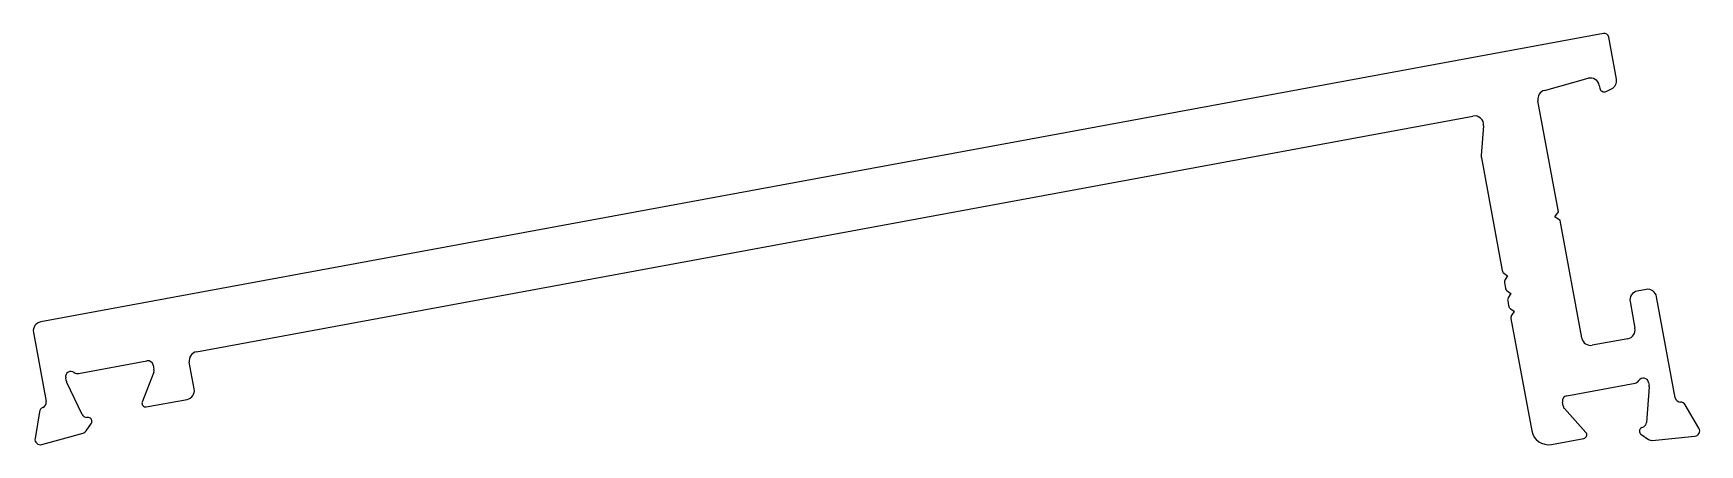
# Model space of a CAD drawing. Extents: x -37.6 to 54.9, y 6.9 to 29.7.
import ezdxf

# ---------------------------------------------------------------- set-up
doc = ezdxf.new("R2010")
doc.units = 0
doc.layers.get('0').update_dxf_attribs({"linetype": 'CONTINUOUS'})

msp = doc.modelspace()

# ---------------------------------------------------------------- linework, layer by layer
for p, q in [((49.538, 29.736), (-37.146, 13.729)), ((50.261, 27.2), (49.829, 29.535)), ((46.265, 26.574), (48.683, 27.243)), ((49.308, 26.852), (49.336, 26.698)), ((47.044, 19.843), (45.907, 26.001)), ((49.69, 26.518), (49.984, 26.658)), ((-28.502, 12.072), (42.302, 25.145)), ((42.891, 24.614), (42.759, 22.956)), ((42.766, 22.825), (43.918, 16.588)), ((46.843, 19.552), (47.044, 19.843)), ((47.135, 19.352), (46.843, 19.552)), ((48.338, 12.837), (47.135, 19.352)), ((44.022, 16.427), (44.221, 16.29)), ((44.046, 15.893), (44.099, 15.605)), ((44.223, 16.279), (44.086, 16.08)), ((44.203, 15.444), (44.403, 15.307)), ((44.228, 14.909), (44.281, 14.621)), ((44.405, 15.296), (44.268, 15.097)), ((51.015, 14.856), (51.287, 13.381)), ((51.907, 15.53), (51.415, 15.439)), ((53.525, 9.523), (52.49, 15.129)), ((44.385, 14.461), (44.584, 14.324)), ((44.409, 13.926), (45.561, 7.689)), ((44.586, 14.313), (44.449, 14.113)), ((-37.547, 13.147), (-36.839, 9.312)), ((50.886, 12.799), (48.92, 12.436)), ((-35.044, 10.864), (-31.255, 11.563)), ((-30.906, 11.323), (-30.865, 11.105)), ((-28.63, 10.014), (-28.903, 11.489)), ((-35.731, 10.472), (-35.761, 10.63)), ((-34.85, 8.597), (-35.707, 10.397)), ((-30.88, 10.943), (-31.516, 9.282)), ((47.505, 9.632), (51.294, 10.332)), ((52.046, 10.369), (52.076, 10.211)), ((-31.293, 9.014), (-29.031, 9.432)), ((47.304, 9.065), (47.264, 9.283)), ((52.08, 10.133), (51.922, 8.145)), ((-37.211, 8.748), (-37.46, 7.268)), ((-34.486, 8.417), (-34.603, 8.427)), ((48.563, 7.595), (47.376, 8.919)), ((54.835, 7.836), (54.074, 9.13)), ((-37.084, 6.929), (-34.796, 7.562)), ((-34.629, 7.681), (-34.337, 8.105)), ((51.618, 7.502), (52.042, 7.211)), ((51.752, 7.898), (51.646, 7.848)), ((46.658, 6.934), (48.45, 7.264)), ((52.241, 7.159), (54.605, 7.385))]:
    msp.add_line(p, q)
for centre, radius, start, end in [((49.584, 29.49), 0.25, 10.4617, 100.4617), ((48.816, 26.761), 0.5, 10.4617, 105.47203), ((49.769, 27.11), 0.5, 295.4617, 10.4617), ((46.399, 26.092), 0.5, 105.47203, 190.4617), ((49.582, 26.744), 0.25, 190.4617, 295.4617), ((42.393, 24.654), 0.5, 355.4617, 100.4617), ((43.258, 22.916), 0.5, 175.4617, 190.4617), ((44.164, 16.633), 0.25, 190.4617, 235.4617), ((44.292, 15.938), 0.25, 145.4617, 190.4617), ((44.217, 16.284), 0.008, 325.4617, 55.4617), ((44.345, 15.65), 0.25, 190.4617, 235.4617), ((44.474, 14.955), 0.25, 145.4617, 190.4617), ((44.398, 15.3), 0.008, 325.4617, 55.4617), ((51.506, 14.947), 0.5, 100.4617, 190.4617), ((51.998, 15.038), 0.5, 10.4617, 100.4617), ((44.527, 14.667), 0.25, 190.4617, 235.4617), ((44.655, 13.971), 0.25, 145.4617, 190.4617), ((44.58, 14.317), 0.008, 325.4617, 55.4617), ((-37.056, 13.238), 0.5, 100.4617, 190.4617), ((50.795, 13.29), 0.5, 280.4617, 10.4617), ((-28.411, 11.58), 0.5, 100.4617, 190.4617), ((48.829, 12.927), 0.5, 190.4617, 280.4617), ((-31.201, 11.268), 0.3, 10.4617, 100.4617), ((-31.16, 11.051), 0.3, 339.0617, 10.4617), ((-35.465, 10.684), 0.3, 52.27201, 190.4617), ((-35.436, 10.526), 0.3, 190.4617, 205.4617), ((-35.098, 11.159), 0.3, 232.27201, 280.4617), ((51.239, 10.627), 0.3, 280.4617, 328.65138), ((51.751, 10.315), 0.3, 10.4617, 148.65138), ((51.781, 10.157), 0.3, 355.4617, 10.4617), ((-37.134, 9.257), 0.3, 291.366, 10.46171), ((-31.329, 9.211), 0.2, 159.0617, 280.4617), ((-29.122, 9.923), 0.5, 280.4617, 10.4617), ((47.559, 9.337), 0.3, 100.4617, 190.4617), ((53.82, 9.578), 0.3, 190.4617, 269.55742), ((53.815, 8.978), 0.3, 30.4617, 89.55742), ((-36.916, 8.699), 0.3, 111.36598, 170.4617), ((-34.579, 8.726), 0.3, 205.4617, 265.4617), ((-34.502, 8.218), 0.2, 325.4617, 85.4617), ((47.599, 9.12), 0.3, 190.4617, 221.8617), ((-34.876, 7.851), 0.3, 285.4617, 325.4617), ((46.487, 7.86), 0.942, 190.4617, 280.4617), ((48.414, 7.461), 0.2, 280.4617, 41.8617), ((51.732, 7.667), 0.2, 115.4617, 235.4617), ((51.623, 8.169), 0.3, 295.4617, 355.4617), ((54.576, 7.684), 0.3, 275.4617, 30.4617), ((-37.164, 7.218), 0.3, 170.4617, 285.4617), ((52.212, 7.458), 0.3, 235.4617, 275.4617)]:
    msp.add_arc(centre, radius, start, end)

doc.saveas('drawing.dxf')
